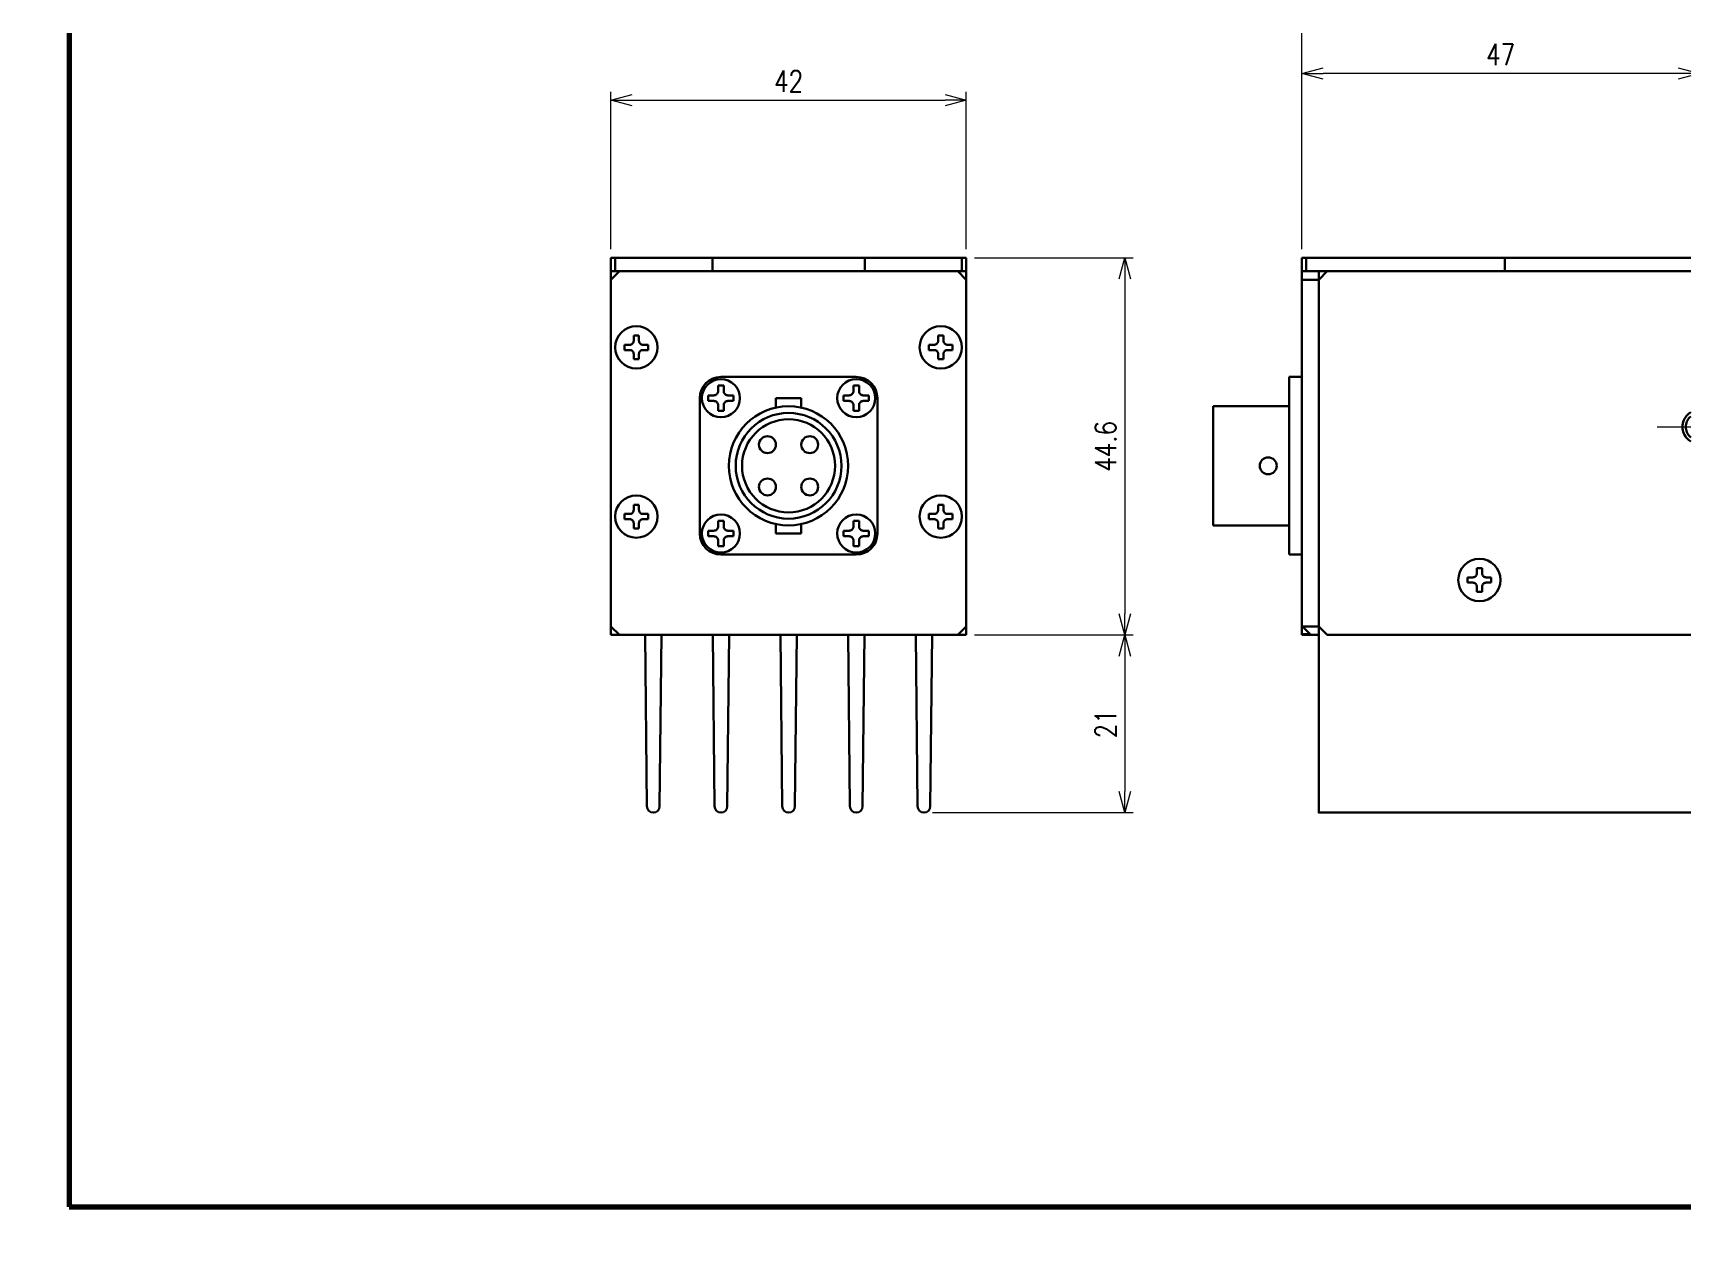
# Paper-space layout 'A3_2_1' of a CAD drawing. Header units: millimetres. Extents: x 0 to 392, y 0 to 286.
# The model-space entities are those that its viewports show. They can reach past a viewport. Long polylines and large blocks are cut down to what shows.
import ezdxf

# ---------------------------------------------------------------- set-up
doc = ezdxf.new("R2010")
doc.units = ezdxf.units.MM
doc.linetypes.add('C6CONTINUOUS', pattern=[0])
doc.linetypes.add('C6DOT', pattern=[16, 8, -8])
doc.layers.get('0').update_dxf_attribs({"lineweight": 30})
doc.layers.get('Defpoints').update_dxf_attribs({"lineweight": 9})
for name, color, linetype, lineweight in [('2KD_寸法１', 7, 'Continuous', 15), ('AUX', 7, 'Continuous', 40), ('PINOFF', 6, 'Continuous', 9)]:
    doc.layers.add(name, color=color, linetype=linetype, lineweight=lineweight)
doc.layers.get('PINOFF').freeze()
doc.styles.get("Standard").update_dxf_attribs({"font": 'simplex.shx', "width": 0.8, "bigfont": 'extfont.shx'})
doc.dimstyles.new('KD-STD', dxfattribs={"dimscale": 0, "dimtxt": 2.5, "dimasz": 2.5, "dimexe": 1, "dimexo": 1, "dimgap": 1, "dimtad": 1, "dimdsep": 46, "dimtxsty": 'Standard', "dimblk": 'OPEN30', "dimcen": 0, "dimadec": 0, "dimazin": 0, "dimtfac": 1, "dimtmove": 0, "dimatfit": 3, "dimldrblk": 'OPEN30', "dimfxl": 1, "dimtfill": 1, "dimtolj": 1, "dimtzin": 0, "dimlwd": 15, "dimlwe": 15, "dimarcsym": 0})

# ---------------------------------------------------------------- blocks, each defined once
blk = doc.blocks.new('_Open30')
at = {"lineweight": -2}
for p, q in [((-1, 0.268), (0, 0)), ((0, 0), (-1, -0.268)), ((0, 0), (-1, 0))]:
    blk.add_line(p, q, dxfattribs=at)
blk = doc.blocks.new('*D34')
at = {"layer": '2KD_寸法１', "color": 0, "lineweight": 15}
for p, q in [((68.07, 117.21), (68.07, 135.82)), ((110.07, 117.21), (110.07, 135.82)), ((70.57, 134.82), (107.57, 134.82))]:
    blk.add_line(p, q, dxfattribs=at)
at = {"layer": 'Defpoints', "color": 0}
for p in [(110.07, 134.82), (68.07, 116.21), (110.07, 116.21)]:
    blk.add_point(p, dxfattribs=at)
at = {"layer": '2KD_寸法１', "color": 0, "lineweight": 15, "xscale": 2.5, "yscale": 2.5, "zscale": 2.5, "rotation": 180}
blk.add_blockref('_Open30', (68.07, 134.82), dxfattribs=at)
at = {"layer": '2KD_寸法１', "color": 0, "lineweight": 15, "xscale": 2.5, "yscale": 2.5, "zscale": 2.5}
blk.add_blockref('_Open30', (110.07, 134.82), dxfattribs=at)
at = {"layer": '2KD_寸法１', "color": 0, "insert": (89.07, 137.07), "char_height": 2.5, "attachment_point": 5, "bg_fill": 3, "box_fill_scale": 1.1, "bg_fill_color": 9, "bg_fill_true_color": 13158600, "bg_fill_transparency": 4391078}
blk.add_mtext('\\A1;42', dxfattribs=at)
blk = doc.blocks.new('*D35')
at = {"layer": '2KD_寸法１', "color": 0, "lineweight": 15}
for p, q in [((111.07, 116.21), (129.81, 116.21)), ((128.81, 113.71), (128.81, 74.11)), ((111.07, 71.61), (129.81, 71.61))]:
    blk.add_line(p, q, dxfattribs=at)
at = {"layer": 'Defpoints', "color": 0}
for p in [(110.07, 116.21), (110.07, 71.61), (128.81, 71.61)]:
    blk.add_point(p, dxfattribs=at)
at = {"layer": '2KD_寸法１', "color": 0, "lineweight": 15, "xscale": 2.5, "yscale": 2.5, "zscale": 2.5}
for p, rotation in [((128.81, 116.21), 90), ((128.81, 71.61), 270)]:
    blk.add_blockref('_Open30', p, dxfattribs=dict(at, rotation=rotation))
at = {"layer": '2KD_寸法１', "color": 0, "insert": (126.56, 93.91), "char_height": 2.5, "attachment_point": 5, "rotation": 90, "bg_fill": 3, "box_fill_scale": 1.1, "bg_fill_color": 9, "bg_fill_true_color": 13158600, "bg_fill_transparency": 4390918}
blk.add_mtext('\\A1;44.6', dxfattribs=at)
blk = doc.blocks.new('*D36')
at = {"layer": '2KD_寸法１', "color": 0, "lineweight": 15}
for p, q in [((111.07, 71.61), (129.81, 71.61)), ((128.81, 69.11), (128.81, 53.11)), ((106.07, 50.61), (129.81, 50.61))]:
    blk.add_line(p, q, dxfattribs=at)
at = {"layer": 'Defpoints', "color": 0}
for p in [(110.07, 71.61), (105.07, 50.61), (128.81, 50.61)]:
    blk.add_point(p, dxfattribs=at)
at = {"layer": '2KD_寸法１', "color": 0, "lineweight": 15, "xscale": 2.5, "yscale": 2.5, "zscale": 2.5}
for p, rotation in [((128.81, 71.61), 90), ((128.81, 50.61), 270)]:
    blk.add_blockref('_Open30', p, dxfattribs=dict(at, rotation=rotation))
at = {"layer": '2KD_寸法１', "color": 0, "insert": (126.56, 61.11), "char_height": 2.5, "attachment_point": 5, "rotation": 90, "bg_fill": 3, "box_fill_scale": 1.1, "bg_fill_color": 9, "bg_fill_true_color": 13158600, "bg_fill_transparency": 4391034}
blk.add_mtext('\\A1;21', dxfattribs=at)
blk = doc.blocks.new('*D38')
at = {"layer": '2KD_寸法１', "color": 0, "lineweight": 15}
for p, q in [((149.76, 117.21), (149.76, 138.98)), ((194.26, 137.98), (152.26, 137.98)), ((196.76, 102.21), (196.76, 138.98))]:
    blk.add_line(p, q, dxfattribs=at)
at = {"layer": 'Defpoints', "color": 0}
for p in [(149.76, 137.98), (149.76, 116.21), (196.76, 101.21)]:
    blk.add_point(p, dxfattribs=at)
at = {"layer": '2KD_寸法１', "color": 0, "lineweight": 15, "xscale": 2.5, "yscale": 2.5, "zscale": 2.5, "rotation": 180}
blk.add_blockref('_Open30', (149.76, 137.98), dxfattribs=at)
at = {"layer": '2KD_寸法１', "color": 0, "lineweight": 15, "xscale": 2.5, "yscale": 2.5, "zscale": 2.5}
blk.add_blockref('_Open30', (196.76, 137.98), dxfattribs=at)
at = {"layer": '2KD_寸法１', "color": 0, "insert": (173.26, 140.23), "char_height": 2.5, "attachment_point": 5, "bg_fill": 3, "box_fill_scale": 1.1, "bg_fill_color": 9, "bg_fill_true_color": 13158600, "bg_fill_transparency": 4391118}
blk.add_mtext('\\A1;47', dxfattribs=at)
blk = doc.blocks.new('*D44')
at = {"layer": '2KD_寸法１', "color": 0, "lineweight": 15}
for p, q in [((149.76, 117.21), (149.76, 149.83)), ((291.76, 117.21), (291.76, 149.83)), ((152.26, 148.83), (289.26, 148.83))]:
    blk.add_line(p, q, dxfattribs=at)
at = {"layer": 'Defpoints', "color": 0}
for p in [(291.76, 148.83), (149.76, 116.21), (291.76, 116.21)]:
    blk.add_point(p, dxfattribs=at)
at = {"layer": '2KD_寸法１', "color": 0, "lineweight": 15, "xscale": 2.5, "yscale": 2.5, "zscale": 2.5, "rotation": 180}
blk.add_blockref('_Open30', (149.76, 148.83), dxfattribs=at)
at = {"layer": '2KD_寸法１', "color": 0, "lineweight": 15, "xscale": 2.5, "yscale": 2.5, "zscale": 2.5}
blk.add_blockref('_Open30', (291.76, 148.83), dxfattribs=at)
at = {"layer": '2KD_寸法１', "color": 0, "insert": (220.76, 151.08), "char_height": 2.5, "attachment_point": 5, "bg_fill": 3, "box_fill_scale": 1.1, "bg_fill_color": 9, "bg_fill_true_color": 13158600, "bg_fill_transparency": 4391082}
blk.add_mtext('\\A1;142', dxfattribs=at)
blk = doc.blocks.new('A$C7C51074A')
at = {"linetype": 'C6CONTINUOUS'}
for p, q in [((-140, 64), (-140, 65.6)), ((-140, 65.6), (2, 65.6)), ((-139.5, 65.6), (-139.5, 64)), ((1.5, 65.6), (1.5, 64)), ((2, 65.6), (2, 64)), ((-140, 64), (-138, 64)), ((-140, 64), (-140, 21)), ((2, 64), (-140, 64)), ((-140, 63), (-138, 63)), ((-138, 62), (-138, 64)), ((-138, 63), (-137, 64)), ((-138, 63), (-138, 22)), ((-1, 64), (-137, 64)), ((-1, 64), (0, 63)), ((0, 64), (2, 64)), ((0, 64), (0, 21)), ((0, 63), (2, 63)), ((0, 22), (0, 63)), ((2, 62), (2, 64)), ((-138, 21), (-138, 62)), ((2, 21), (2, 62)), ((-141.5, 51.5), (-141.5, 30.5)), ((-140, 51.5), (-141.5, 51.5)), ((-140, 30.5), (-140, 51.5)), ((-150.5, 48.05), (-141.5, 48.05)), ((-150.5, 48.05), (-150.5, 33.95)), ((-84.31, 44.78), (-84.31, 45.4)), ((-84.31, 45.4), (-83.69, 45.4)), ((-83.69, 45.4), (-83.69, 44.78)), ((-34.31, 44.78), (-34.31, 45.4)), ((-34.31, 45.4), (-33.69, 45.4)), ((-33.69, 45.4), (-33.69, 44.78)), ((-85.4, 44.31), (-85.4, 43.69)), ((-84.78, 44.31), (-85.4, 44.31)), ((-85.4, 43.69), (-84.78, 43.69)), ((-84.31, 43.22), (-84.31, 42.6)), ((-83.69, 43.22), (-83.69, 42.6)), ((-83.22, 44.31), (-82.6, 44.31)), ((-82.6, 43.69), (-83.22, 43.69)), ((-82.6, 44.31), (-82.6, 43.69)), ((-35.4, 44.31), (-35.4, 43.69)), ((-34.78, 44.31), (-35.4, 44.31)), ((-35.4, 43.69), (-34.78, 43.69)), ((-34.31, 43.22), (-34.31, 42.6)), ((-33.69, 43.22), (-33.69, 42.6)), ((-33.22, 44.31), (-32.6, 44.31)), ((-32.6, 43.69), (-33.22, 43.69)), ((-32.6, 44.31), (-32.6, 43.69)), ((-83.69, 42.6), (-84.31, 42.6)), ((-33.69, 42.6), (-34.31, 42.6)), ((-150.5, 33.95), (-141.5, 33.95)), ((-141.5, 30.5), (-140, 30.5)), ((-120.4, 27.81), (-120.4, 27.19)), ((-119.78, 27.81), (-120.4, 27.81)), ((-119.31, 28.28), (-119.31, 28.9)), ((-119.31, 28.9), (-118.69, 28.9)), ((-118.69, 28.9), (-118.69, 28.28)), ((-118.22, 27.81), (-117.6, 27.81)), ((-117.6, 27.81), (-117.6, 27.19)), ((-20.4, 27.81), (-20.4, 27.19)), ((-19.78, 27.81), (-20.4, 27.81)), ((-19.31, 28.28), (-19.31, 28.9)), ((-19.31, 28.9), (-18.69, 28.9)), ((-18.69, 28.9), (-18.69, 28.28)), ((-18.22, 27.81), (-17.6, 27.81)), ((-17.6, 27.81), (-17.6, 27.19)), ((-120.4, 27.19), (-119.78, 27.19)), ((-119.31, 26.72), (-119.31, 26.1)), ((-118.69, 26.1), (-119.31, 26.1)), ((-118.69, 26.72), (-118.69, 26.1)), ((-117.6, 27.19), (-118.22, 27.19)), ((-20.4, 27.19), (-19.78, 27.19)), ((-19.31, 26.72), (-19.31, 26.1)), ((-18.69, 26.1), (-19.31, 26.1)), ((-18.69, 26.72), (-18.69, 26.1)), ((-17.6, 27.19), (-18.22, 27.19)), ((-140, 22.1), (-140, 21.1)), ((-140, 22.1), (-139, 21.1)), ((-140, 22), (-138, 22)), ((-138, 22), (-137, 21)), ((-1, 21), (0, 22)), ((0, 22), (2, 22)), ((-140, 21.1), (-139, 21.1)), ((-140, 21), (-138, 21)), ((-137, 21), (-1, 21)), ((0, 21), (2, 21))]:
    blk.add_line(p, q, dxfattribs=at)
at = {"linetype": 'C6DOT'}
for p, q in [((-116, 64), (-116, 65.6)), ((-116, 65.6), (-2, 65.6)), ((-2, 65.6), (-2, 64)), ((-2, 64), (-116, 64))]:
    blk.add_line(p, q, dxfattribs=at)
at = {"linetype": 'C6CONTINUOUS'}
for points in [[(-84.78, 44.31), (-84.7, 44.32), (-84.62, 44.34), (-84.54, 44.37), (-84.48, 44.42), (-84.42, 44.48), (-84.37, 44.54), (-84.34, 44.62), (-84.32, 44.7), (-84.31, 44.78)], [(-84.31, 43.22), (-84.32, 43.3), (-84.34, 43.38), (-84.37, 43.46), (-84.42, 43.52), (-84.48, 43.58), (-84.54, 43.63), (-84.62, 43.66), (-84.7, 43.68), (-84.78, 43.69)], [(-83.69, 44.78), (-83.68, 44.7), (-83.66, 44.62), (-83.63, 44.54), (-83.58, 44.48), (-83.52, 44.42), (-83.46, 44.37), (-83.38, 44.34), (-83.3, 44.32), (-83.22, 44.31)], [(-83.22, 43.69), (-83.3, 43.68), (-83.38, 43.66), (-83.46, 43.63), (-83.52, 43.58), (-83.58, 43.52), (-83.63, 43.46), (-83.66, 43.38), (-83.68, 43.3), (-83.69, 43.22)], [(-34.78, 44.31), (-34.7, 44.32), (-34.62, 44.34), (-34.54, 44.37), (-34.48, 44.42), (-34.42, 44.48), (-34.37, 44.54), (-34.34, 44.62), (-34.32, 44.7), (-34.31, 44.78)], [(-34.31, 43.22), (-34.32, 43.3), (-34.34, 43.38), (-34.37, 43.46), (-34.42, 43.52), (-34.48, 43.58), (-34.54, 43.63), (-34.62, 43.66), (-34.7, 43.68), (-34.78, 43.69)], [(-33.69, 44.78), (-33.68, 44.7), (-33.66, 44.62), (-33.63, 44.54), (-33.58, 44.48), (-33.52, 44.42), (-33.46, 44.37), (-33.38, 44.34), (-33.3, 44.32), (-33.22, 44.31)], [(-33.22, 43.69), (-33.3, 43.68), (-33.38, 43.66), (-33.46, 43.63), (-33.52, 43.58), (-33.58, 43.52), (-33.63, 43.46), (-33.66, 43.38), (-33.68, 43.3), (-33.69, 43.22)], [(-119.78, 27.81), (-119.7, 27.82), (-119.62, 27.84), (-119.54, 27.87), (-119.48, 27.92), (-119.42, 27.98), (-119.37, 28.04), (-119.34, 28.12), (-119.32, 28.2), (-119.31, 28.28)], [(-118.69, 28.28), (-118.68, 28.2), (-118.66, 28.12), (-118.63, 28.04), (-118.58, 27.98), (-118.52, 27.92), (-118.46, 27.87), (-118.38, 27.84), (-118.3, 27.82), (-118.22, 27.81)], [(-19.78, 27.81), (-19.7, 27.82), (-19.62, 27.84), (-19.54, 27.87), (-19.48, 27.92), (-19.42, 27.98), (-19.37, 28.04), (-19.34, 28.12), (-19.32, 28.2), (-19.31, 28.28)], [(-18.69, 28.28), (-18.68, 28.2), (-18.66, 28.12), (-18.63, 28.04), (-18.58, 27.98), (-18.52, 27.92), (-18.46, 27.87), (-18.38, 27.84), (-18.3, 27.82), (-18.22, 27.81)], [(-119.31, 26.72), (-119.32, 26.8), (-119.34, 26.88), (-119.37, 26.96), (-119.42, 27.02), (-119.48, 27.08), (-119.54, 27.13), (-119.62, 27.16), (-119.7, 27.18), (-119.78, 27.19)], [(-118.22, 27.19), (-118.3, 27.18), (-118.38, 27.16), (-118.46, 27.13), (-118.52, 27.08), (-118.58, 27.02), (-118.63, 26.96), (-118.66, 26.88), (-118.68, 26.8), (-118.69, 26.72)], [(-19.31, 26.72), (-19.32, 26.8), (-19.34, 26.88), (-19.37, 26.96), (-19.42, 27.02), (-19.48, 27.08), (-19.54, 27.13), (-19.62, 27.16), (-19.7, 27.18), (-19.78, 27.19)], [(-18.22, 27.19), (-18.3, 27.18), (-18.38, 27.16), (-18.46, 27.13), (-18.52, 27.08), (-18.58, 27.02), (-18.63, 26.96), (-18.66, 26.88), (-18.68, 26.8), (-18.69, 26.72)], [(-138, 22), (-138, 0), (0, 0), (0, 22)]]:
    blk.add_lwpolyline(points, dxfattribs=at)
for centre, radius in [((-93, 45.6), 2), ((-93, 45.6), 1.6), ((-23, 45.6), 2), ((-23, 45.6), 1.6), ((-84, 44), 2.5), ((-34, 44), 2.5), ((-119, 27.5), 2.5), ((-19, 27.5), 2.5)]:
    blk.add_circle(centre, radius, dxfattribs=at)
blk.add_circle((-143.97, 41), 1)
blk = doc.blocks.new('A$C6B544B36')
at = {"linetype": 'C6CONTINUOUS'}
for p, q in [((-21, 0), (21, 0)), ((-21, -1.6), (-21, 0)), ((-20.5, 0), (-20.5, -1.6)), ((20.5, 0), (20.5, -1.6)), ((21, 0), (21, -1.6)), ((-21, -2.6), (-20, -1.6)), ((21, -1.6), (-21, -1.6)), ((-21, -1.6), (-21, -2.6)), ((20, -1.6), (-20, -1.6)), ((20, -1.6), (21, -2.6)), ((21, -2.6), (21, -1.6)), ((-21, -2.6), (-21, -43.6)), ((21, -43.6), (21, -2.6)), ((-18.31, -9.82), (-18.31, -9.2)), ((-18.31, -9.2), (-17.69, -9.2)), ((-17.69, -9.2), (-17.69, -9.82)), ((17.69, -9.82), (17.69, -9.2)), ((17.69, -9.2), (18.31, -9.2)), ((18.31, -9.2), (18.31, -9.82)), ((-19.4, -10.29), (-19.4, -10.91)), ((-18.78, -10.29), (-19.4, -10.29)), ((-19.4, -10.91), (-18.78, -10.91)), ((-18.31, -11.38), (-18.31, -12)), ((-17.69, -11.38), (-17.69, -12)), ((-17.22, -10.29), (-16.6, -10.29)), ((-16.6, -10.91), (-17.22, -10.91)), ((-16.6, -10.29), (-16.6, -10.91)), ((16.6, -10.29), (16.6, -10.91)), ((17.22, -10.29), (16.6, -10.29)), ((16.6, -10.91), (17.22, -10.91)), ((17.69, -11.38), (17.69, -12)), ((18.31, -11.38), (18.31, -12)), ((18.78, -10.29), (19.4, -10.29)), ((19.4, -10.91), (18.78, -10.91)), ((19.4, -10.29), (19.4, -10.91)), ((-17.69, -12), (-18.31, -12)), ((18.31, -12), (17.69, -12)), ((-8.33, -15.1), (-7.67, -15.1)), ((-8.33, -15.77), (-8.33, -15.1)), ((8, -14.1), (-8, -14.1)), ((-7.67, -15.1), (-7.67, -15.77)), ((7.67, -15.1), (8.33, -15.1)), ((7.67, -15.77), (7.67, -15.1)), ((8.33, -15.1), (8.33, -15.77)), ((-10.5, -16.6), (-10.5, -32.6)), ((-9.5, -16.27), (-9.5, -16.93)), ((-8.83, -16.27), (-9.5, -16.27)), ((-9.5, -16.93), (-8.83, -16.93)), ((-8.33, -17.43), (-8.33, -18.1)), ((-7.67, -17.43), (-7.67, -18.1)), ((-7.17, -16.27), (-6.5, -16.27)), ((-6.5, -16.93), (-7.17, -16.93)), ((-6.5, -16.27), (-6.5, -16.93)), ((-1.5, -16.6), (1.5, -16.6)), ((-1.5, -17.7), (-1.5, -16.6)), ((1.5, -17.7), (1.5, -16.6)), ((6.5, -16.27), (6.5, -16.93)), ((7.17, -16.27), (6.5, -16.27)), ((6.5, -16.93), (7.17, -16.93)), ((7.67, -17.43), (7.67, -18.1)), ((8.33, -17.43), (8.33, -18.1)), ((8.83, -16.27), (9.5, -16.27)), ((9.5, -16.93), (8.83, -16.93)), ((9.5, -16.27), (9.5, -16.93)), ((10.5, -32.6), (10.5, -16.6)), ((-7.67, -18.1), (-8.33, -18.1)), ((8.33, -18.1), (7.67, -18.1)), ((-18.31, -29.82), (-18.31, -29.2)), ((-18.31, -29.2), (-17.69, -29.2)), ((-17.69, -29.2), (-17.69, -29.82)), ((17.69, -29.82), (17.69, -29.2)), ((17.69, -29.2), (18.31, -29.2)), ((18.31, -29.2), (18.31, -29.82)), ((-19.4, -30.29), (-19.4, -30.91)), ((-18.78, -30.29), (-19.4, -30.29)), ((-19.4, -30.91), (-18.78, -30.91)), ((-17.22, -30.29), (-16.6, -30.29)), ((-16.6, -30.91), (-17.22, -30.91)), ((-16.6, -30.29), (-16.6, -30.91)), ((-8.33, -31.1), (-7.67, -31.1)), ((-8.33, -31.77), (-8.33, -31.1)), ((-7.67, -31.1), (-7.67, -31.77)), ((7.67, -31.1), (8.33, -31.1)), ((7.67, -31.77), (7.67, -31.1)), ((8.33, -31.1), (8.33, -31.77)), ((16.6, -30.29), (16.6, -30.91)), ((17.22, -30.29), (16.6, -30.29)), ((16.6, -30.91), (17.22, -30.91)), ((18.78, -30.29), (19.4, -30.29)), ((19.4, -30.91), (18.78, -30.91)), ((19.4, -30.29), (19.4, -30.91)), ((-18.31, -31.38), (-18.31, -32)), ((-17.69, -32), (-18.31, -32)), ((-17.69, -31.38), (-17.69, -32)), ((-9.5, -32.27), (-9.5, -32.93)), ((-8.83, -32.27), (-9.5, -32.27)), ((-9.5, -32.93), (-8.83, -32.93)), ((-7.17, -32.27), (-6.5, -32.27)), ((-6.5, -32.93), (-7.17, -32.93)), ((-6.5, -32.27), (-6.5, -32.93)), ((-1.5, -31.5), (-1.5, -32.6)), ((1.5, -32.6), (-1.5, -32.6)), ((1.5, -31.5), (1.5, -32.6)), ((6.5, -32.27), (6.5, -32.93)), ((7.17, -32.27), (6.5, -32.27)), ((6.5, -32.93), (7.17, -32.93)), ((8.83, -32.27), (9.5, -32.27)), ((9.5, -32.93), (8.83, -32.93)), ((9.5, -32.27), (9.5, -32.93)), ((17.69, -31.38), (17.69, -32)), ((18.31, -32), (17.69, -32)), ((18.31, -31.38), (18.31, -32)), ((-8.33, -33.43), (-8.33, -34.1)), ((-7.67, -34.1), (-8.33, -34.1)), ((-8, -35.1), (8, -35.1)), ((-7.67, -33.43), (-7.67, -34.1)), ((7.67, -33.43), (7.67, -34.1)), ((8.33, -34.1), (7.67, -34.1)), ((8.33, -33.43), (8.33, -34.1)), ((-21, -43.6), (-20, -44.6)), ((-21, -43.6), (-21, -44.6)), ((-20, -44.6), (-21, -44.6)), ((-20, -44.6), (20, -44.6)), ((-16.96, -44.6), (-16.75, -64.85)), ((-15.04, -44.6), (-15.25, -64.85)), ((-8.96, -44.6), (-8.75, -64.85)), ((-7.04, -44.6), (-7.25, -64.85)), ((-0.96, -44.6), (-0.75, -64.85)), ((0.96, -44.6), (0.75, -64.85)), ((7.04, -44.6), (7.25, -64.85)), ((8.96, -44.6), (8.75, -64.85)), ((15.04, -44.6), (15.25, -64.85)), ((16.96, -44.6), (16.75, -64.85)), ((20, -44.6), (21, -43.6)), ((20, -44.6), (21, -44.6)), ((21, -44.6), (21, -43.6))]:
    blk.add_line(p, q, dxfattribs=at)
at = {"linetype": 'C6DOT'}
for p, q in [((-9, 0), (9, 0)), ((-9, -1.6), (-9, 0)), ((9, 0), (9, -1.6)), ((9, -1.6), (-9, -1.6))]:
    blk.add_line(p, q, dxfattribs=at)
at = {"linetype": 'C6CONTINUOUS'}
for points in [[(-18.78, -10.29), (-18.7, -10.28), (-18.62, -10.26), (-18.54, -10.23), (-18.48, -10.18), (-18.42, -10.12), (-18.37, -10.06), (-18.34, -9.98), (-18.32, -9.9), (-18.31, -9.82)], [(-18.31, -11.38), (-18.32, -11.3), (-18.34, -11.22), (-18.37, -11.14), (-18.42, -11.08), (-18.48, -11.02), (-18.54, -10.97), (-18.62, -10.94), (-18.7, -10.92), (-18.78, -10.91)], [(-17.69, -9.82), (-17.68, -9.9), (-17.66, -9.98), (-17.63, -10.06), (-17.58, -10.12), (-17.52, -10.18), (-17.46, -10.23), (-17.38, -10.26), (-17.3, -10.28), (-17.22, -10.29)], [(-17.22, -10.91), (-17.3, -10.92), (-17.38, -10.94), (-17.46, -10.97), (-17.52, -11.02), (-17.58, -11.08), (-17.63, -11.14), (-17.66, -11.22), (-17.68, -11.3), (-17.69, -11.38)], [(17.22, -10.29), (17.3, -10.28), (17.38, -10.26), (17.46, -10.23), (17.52, -10.18), (17.58, -10.12), (17.63, -10.06), (17.66, -9.98), (17.68, -9.9), (17.69, -9.82)], [(17.69, -11.38), (17.68, -11.3), (17.66, -11.22), (17.63, -11.14), (17.58, -11.08), (17.52, -11.02), (17.46, -10.97), (17.38, -10.94), (17.3, -10.92), (17.22, -10.91)], [(18.31, -9.82), (18.32, -9.9), (18.34, -9.98), (18.37, -10.06), (18.42, -10.12), (18.48, -10.18), (18.54, -10.23), (18.62, -10.26), (18.7, -10.28), (18.78, -10.29)], [(18.78, -10.91), (18.7, -10.92), (18.62, -10.94), (18.54, -10.97), (18.48, -11.02), (18.42, -11.08), (18.37, -11.14), (18.34, -11.22), (18.32, -11.3), (18.31, -11.38)], [(-8.83, -16.27), (-8.75, -16.26), (-8.66, -16.24), (-8.58, -16.2), (-8.51, -16.15), (-8.45, -16.09), (-8.4, -16.02), (-8.36, -15.94), (-8.34, -15.85), (-8.33, -15.77)], [(-8.33, -17.43), (-8.34, -17.35), (-8.36, -17.26), (-8.4, -17.18), (-8.45, -17.11), (-8.51, -17.05), (-8.58, -17), (-8.66, -16.96), (-8.75, -16.94), (-8.83, -16.93)], [(-7.67, -15.77), (-7.66, -15.85), (-7.64, -15.94), (-7.6, -16.02), (-7.55, -16.09), (-7.49, -16.15), (-7.42, -16.2), (-7.34, -16.24), (-7.25, -16.26), (-7.17, -16.27)], [(-7.17, -16.93), (-7.25, -16.94), (-7.34, -16.96), (-7.42, -17), (-7.49, -17.05), (-7.55, -17.11), (-7.6, -17.18), (-7.64, -17.26), (-7.66, -17.35), (-7.67, -17.43)], [(7.17, -16.27), (7.25, -16.26), (7.34, -16.24), (7.42, -16.2), (7.49, -16.15), (7.55, -16.09), (7.6, -16.02), (7.64, -15.94), (7.66, -15.85), (7.67, -15.77)], [(7.67, -17.43), (7.66, -17.35), (7.64, -17.26), (7.6, -17.18), (7.55, -17.11), (7.49, -17.05), (7.42, -17), (7.34, -16.96), (7.25, -16.94), (7.17, -16.93)], [(8.33, -15.77), (8.34, -15.85), (8.36, -15.94), (8.4, -16.02), (8.45, -16.09), (8.51, -16.15), (8.58, -16.2), (8.66, -16.24), (8.75, -16.26), (8.83, -16.27)], [(8.83, -16.93), (8.75, -16.94), (8.66, -16.96), (8.58, -17), (8.51, -17.05), (8.45, -17.11), (8.4, -17.18), (8.36, -17.26), (8.34, -17.35), (8.33, -17.43)], [(-18.78, -30.29), (-18.7, -30.28), (-18.62, -30.26), (-18.54, -30.23), (-18.48, -30.18), (-18.42, -30.12), (-18.37, -30.06), (-18.34, -29.98), (-18.32, -29.9), (-18.31, -29.82)], [(-18.31, -31.38), (-18.32, -31.3), (-18.34, -31.22), (-18.37, -31.14), (-18.42, -31.08), (-18.48, -31.02), (-18.54, -30.97), (-18.62, -30.94), (-18.7, -30.92), (-18.78, -30.91)], [(-17.69, -29.82), (-17.68, -29.9), (-17.66, -29.98), (-17.63, -30.06), (-17.58, -30.12), (-17.52, -30.18), (-17.46, -30.23), (-17.38, -30.26), (-17.3, -30.28), (-17.22, -30.29)], [(-17.22, -30.91), (-17.3, -30.92), (-17.38, -30.94), (-17.46, -30.97), (-17.52, -31.02), (-17.58, -31.08), (-17.63, -31.14), (-17.66, -31.22), (-17.68, -31.3), (-17.69, -31.38)], [(17.22, -30.29), (17.3, -30.28), (17.38, -30.26), (17.46, -30.23), (17.52, -30.18), (17.58, -30.12), (17.63, -30.06), (17.66, -29.98), (17.68, -29.9), (17.69, -29.82)], [(17.69, -31.38), (17.68, -31.3), (17.66, -31.22), (17.63, -31.14), (17.58, -31.08), (17.52, -31.02), (17.46, -30.97), (17.38, -30.94), (17.3, -30.92), (17.22, -30.91)], [(18.31, -29.82), (18.32, -29.9), (18.34, -29.98), (18.37, -30.06), (18.42, -30.12), (18.48, -30.18), (18.54, -30.23), (18.62, -30.26), (18.7, -30.28), (18.78, -30.29)], [(18.78, -30.91), (18.7, -30.92), (18.62, -30.94), (18.54, -30.97), (18.48, -31.02), (18.42, -31.08), (18.37, -31.14), (18.34, -31.22), (18.32, -31.3), (18.31, -31.38)], [(-8.83, -32.27), (-8.75, -32.26), (-8.66, -32.24), (-8.58, -32.2), (-8.51, -32.15), (-8.45, -32.09), (-8.4, -32.02), (-8.36, -31.94), (-8.34, -31.85), (-8.33, -31.77)], [(-8.33, -33.43), (-8.34, -33.35), (-8.36, -33.26), (-8.4, -33.18), (-8.45, -33.11), (-8.51, -33.05), (-8.58, -33), (-8.66, -32.96), (-8.75, -32.94), (-8.83, -32.93)], [(-7.67, -31.77), (-7.66, -31.85), (-7.64, -31.94), (-7.6, -32.02), (-7.55, -32.09), (-7.49, -32.15), (-7.42, -32.2), (-7.34, -32.24), (-7.25, -32.26), (-7.17, -32.27)], [(-7.17, -32.93), (-7.25, -32.94), (-7.34, -32.96), (-7.42, -33), (-7.49, -33.05), (-7.55, -33.11), (-7.6, -33.18), (-7.64, -33.26), (-7.66, -33.35), (-7.67, -33.43)], [(7.17, -32.27), (7.25, -32.26), (7.34, -32.24), (7.42, -32.2), (7.49, -32.15), (7.55, -32.09), (7.6, -32.02), (7.64, -31.94), (7.66, -31.85), (7.67, -31.77)], [(7.67, -33.43), (7.66, -33.35), (7.64, -33.26), (7.6, -33.18), (7.55, -33.11), (7.49, -33.05), (7.42, -33), (7.34, -32.96), (7.25, -32.94), (7.17, -32.93)], [(8.33, -31.77), (8.34, -31.85), (8.36, -31.94), (8.4, -32.02), (8.45, -32.09), (8.51, -32.15), (8.58, -32.2), (8.66, -32.24), (8.75, -32.26), (8.83, -32.27)], [(8.83, -32.93), (8.75, -32.94), (8.66, -32.96), (8.58, -33), (8.51, -33.05), (8.45, -33.11), (8.4, -33.18), (8.36, -33.26), (8.34, -33.35), (8.33, -33.43)]]:
    blk.add_lwpolyline(points, dxfattribs=at)
for centre, radius in [((-18, -10.6), 2.5), ((18, -10.6), 2.5), ((-8, -16.6), 2.25), ((8, -16.6), 2.25), ((0, -24.6), 7.05), ((0, -24.6), 6.25), ((0, -24.6), 5.5), ((-2.5, -22.1), 1), ((-2.5, -22.1), 1), ((2.5, -22.1), 1), ((-2.5, -27.1), 1), ((2.5, -27.1), 1), ((-18, -30.6), 2.5), ((18, -30.6), 2.5), ((-8, -32.6), 2.25), ((8, -32.6), 2.25)]:
    blk.add_circle(centre, radius, dxfattribs=at)
for centre, radius, start, end in [((-8, -16.6), 2.5, 90, 180), ((8, -16.6), 2.5, 0, 90), ((-8, -32.6), 2.5, 180, 270), ((8, -32.6), 2.5, 270, 0), ((-16, -64.85), 0.75, 180, 0), ((-8, -64.85), 0.75, 180, 0), ((0, -64.85), 0.75, 180, 0), ((8, -64.85), 0.75, 180, 0), ((16, -64.85), 0.75, 180, 0)]:
    blk.add_arc(centre, radius, start, end, dxfattribs=at)

msp = doc.modelspace()

# ---------------------------------------------------------------- linework, layer by layer
at = {"layer": '2KD_寸法１', "linetype": 'C6CONTINUOUS'}
msp.add_line((191.75704, 96.20527), (201.75704, 96.20527), dxfattribs=at)
at = {"layer": 'AUX', "lineweight": 70}
msp.add_lwpolyline([(4, 4), (387, 4), (387, 281), (4, 281)], close=True, dxfattribs=at)

# ---------------------------------------------------------------- next in the draw order: dimensions: what is measured, and where the dimension line sits
at = {"layer": '2KD_寸法１'}
for base, p1, p2, picture, middle in [((149.75704, 137.98481), (196.75704, 101.20527), (149.75704, 116.20527), '*D38', (173.25704, 140.23481)), ((110.06762, 134.81553), (68.06762, 116.20527), (110.06762, 116.20527), '*D34', (89.06762, 137.06553))]:
    dim = msp.add_linear_dim(base=base, p1=p1, p2=p2, dimstyle='KD-STD', override={"dimscale": 1}, dxfattribs=at)
    dim.commit()
    dim.dimension.update_dxf_attribs({"geometry": picture, "text_midpoint": middle})

# ---------------------------------------------------------------- next in the draw order: dimensions: what is measured, and where the dimension line sits
dim = msp.add_linear_dim(base=(291.75704, 148.82717), p1=(149.75704, 116.20527), p2=(291.75704, 116.20527), dimstyle='KD-STD', override={"dimscale": 1}, dxfattribs=at)
dim.commit()
dim.dimension.update_dxf_attribs({"geometry": '*D44', "text_midpoint": (220.75704, 151.07717)})
dim = msp.add_linear_dim(base=(128.80599, 71.60527), p1=(110.06762, 116.20527), p2=(110.06762, 71.60527), angle=90, dimstyle='KD-STD', override={"dimscale": 1}, dxfattribs=at)
dim.commit()
dim.dimension.update_dxf_attribs({"geometry": '*D35', "text_midpoint": (126.55599, 93.90527)})

# ---------------------------------------------------------------- next in the draw order: block references
msp.add_blockref('A$C7C51074A', (289.75704, 50.60527))

# ---------------------------------------------------------------- next in the draw order: dimensions: what is measured, and where the dimension line sits
dim = msp.add_linear_dim(base=(128.80599, 50.60527), p1=(110.06762, 71.60527), p2=(105.06762, 50.60527), angle=90, dimstyle='KD-STD', override={"dimscale": 1}, dxfattribs=at)
dim.commit()
dim.dimension.update_dxf_attribs({"geometry": '*D36', "text_midpoint": (126.55599, 61.10527)})

# ---------------------------------------------------------------- next in the draw order: block references
msp.add_blockref('A$C6B544B36', (89.06762, 116.20527))

psp = doc.layouts.new('A3_2_1')

# ---------------------------------------------------------------- viewports
at = {"layer": 'PINOFF', "color": 7, "lineweight": 0}
psp.add_viewport(center=(195.5, 142.5), size=(392, 286), view_center_point=(97.75001, 71.25), view_height=143.0000075, dxfattribs=at)

doc.saveas('drawing.dxf')
